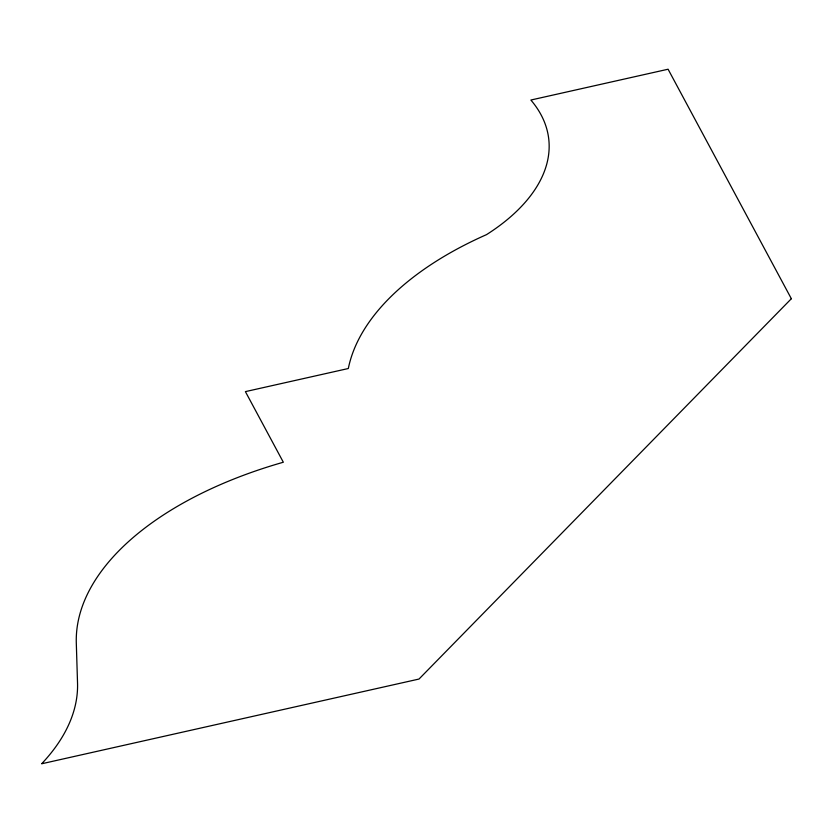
<?xml version="1.0" encoding="UTF-8"?>
<svg xmlns="http://www.w3.org/2000/svg" width="833" height="833" viewBox="0 0 833 833"><rect width="100%" height="100%" fill="white"/><g stroke="black" fill="none" stroke-linecap="round" stroke-linejoin="round"><path stroke-width="1.25" d="M791.35 298.724L418.999 679.051L41.65 763.778A294.622 156.562 -6.1 0 0 77.531 683.07L76.303 643.138A326.192 173.337 -6.1 0 1 283.335 462.232L245.402 391.625L348.319 368.519A322.194 171.213 -6.1 0 1 486.514 234.635A226.399 120.306 -6.1 0 0 530.871 100.033L668.087 69.222L791.35 298.724"/></g></svg>
